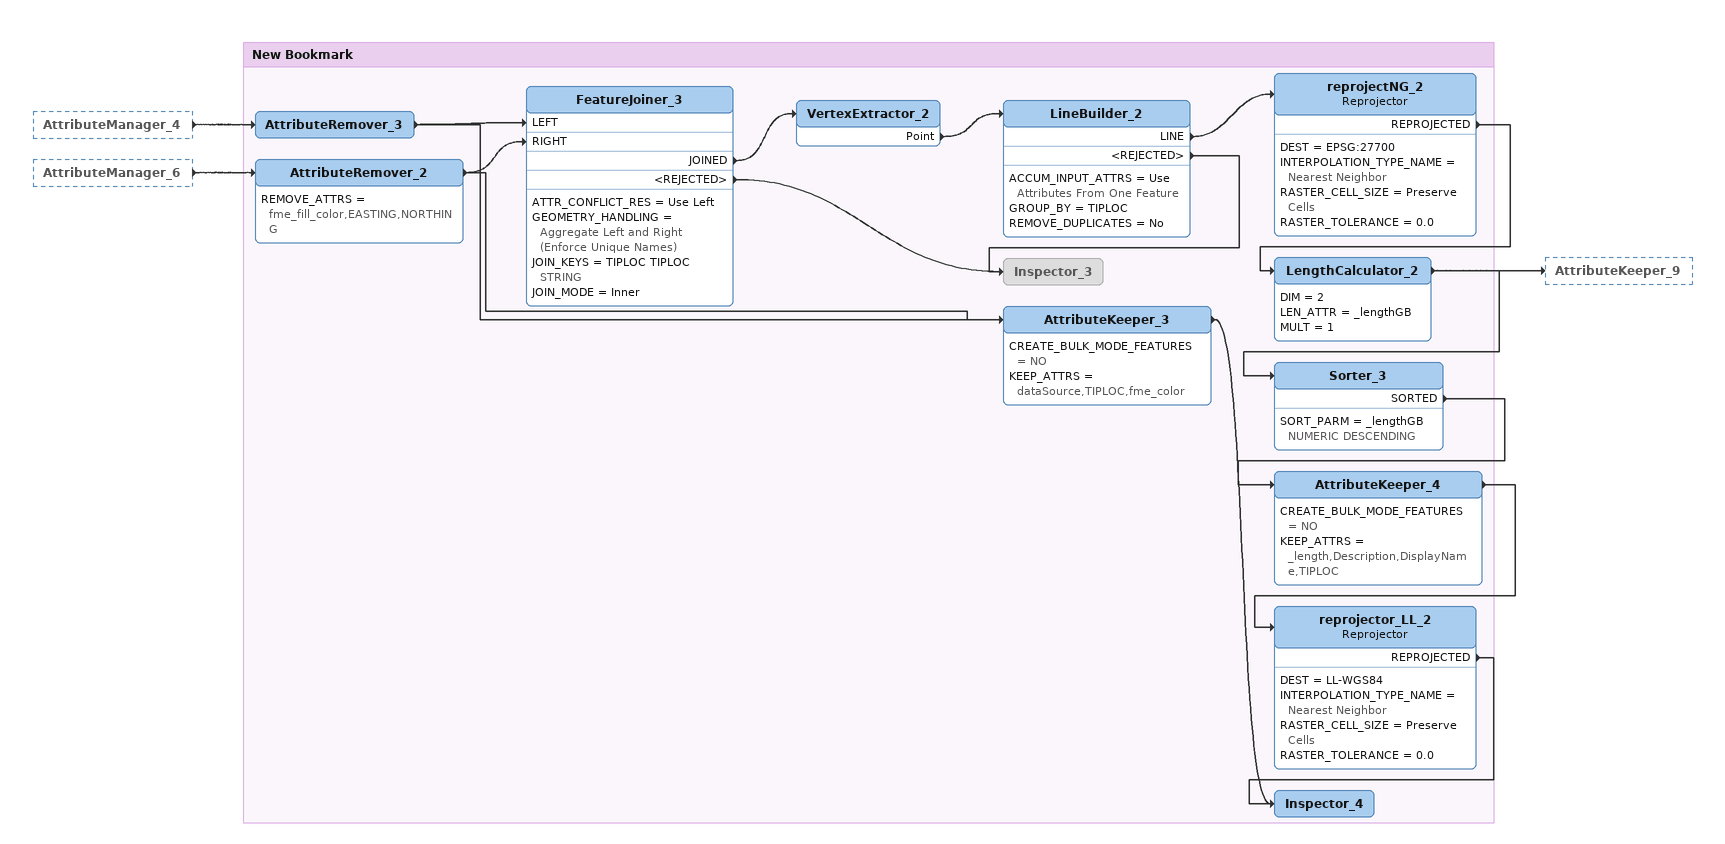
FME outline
AttributeManager_4 [outside]
    -> AttributeRemover_3
AttributeManager_6 [outside]
    -> AttributeRemover_2

Bookmark: New Bookmark
AttributeRemover_3
    -> AttributeKeeper_3
    -> FeatureJoiner_3 [LEFT]
AttributeRemover_2
    REMOVE_ATTRS = fme_fill_color,EASTING,NORTHING
    -> AttributeKeeper_3
    -> FeatureJoiner_3 [RIGHT]
FeatureJoiner_3
    ATTR_CONFLICT_RES = Use Left
    GEOMETRY_HANDLING = Aggregate Left and Right (Enforce Unique Names)
    JOIN_KEYS = TIPLOC TIPLOC STRING
    JOIN_MODE = Inner
    JOINED -> VertexExtractor_2
    <REJECTED> -> Inspector_3
VertexExtractor_2
    Point -> LineBuilder_2
LineBuilder_2
    ACCUM_INPUT_ATTRS = Use Attributes From One Feature
    GROUP_BY = TIPLOC
    REMOVE_DUPLICATES = No
    LINE -> reprojectNG_2
    <REJECTED> -> Inspector_3
reprojectNG_2: Reprojector
    DEST = EPSG:27700
    INTERPOLATION_TYPE_NAME = Nearest Neighbor
    RASTER_CELL_SIZE = Preserve Cells
    RASTER_TOLERANCE = 0.0
    REPROJECTED -> LengthCalculator_2
LengthCalculator_2
    DIM = 2
    LEN_ATTR = _lengthGB
    MULT = 1
    -> Sorter_3
    -> AttributeKeeper_9
Sorter_3
    SORT_PARM = _lengthGB NUMERIC DESCENDING
    SORTED -> AttributeKeeper_4
AttributeKeeper_4
    CREATE_BULK_MODE_FEATURES = NO
    KEEP_ATTRS = _length,Description,DisplayName,TIPLOC
    -> reprojector_LL_2
reprojector_LL_2: Reprojector
    DEST = LL-WGS84
    INTERPOLATION_TYPE_NAME = Nearest Neighbor
    RASTER_CELL_SIZE = Preserve Cells
    RASTER_TOLERANCE = 0.0
    REPROJECTED -> Inspector_4
Inspector_3 [off]
AttributeKeeper_3
    CREATE_BULK_MODE_FEATURES = NO
    KEEP_ATTRS = dataSource,TIPLOC,fme_color
    -> Inspector_4
Inspector_4
